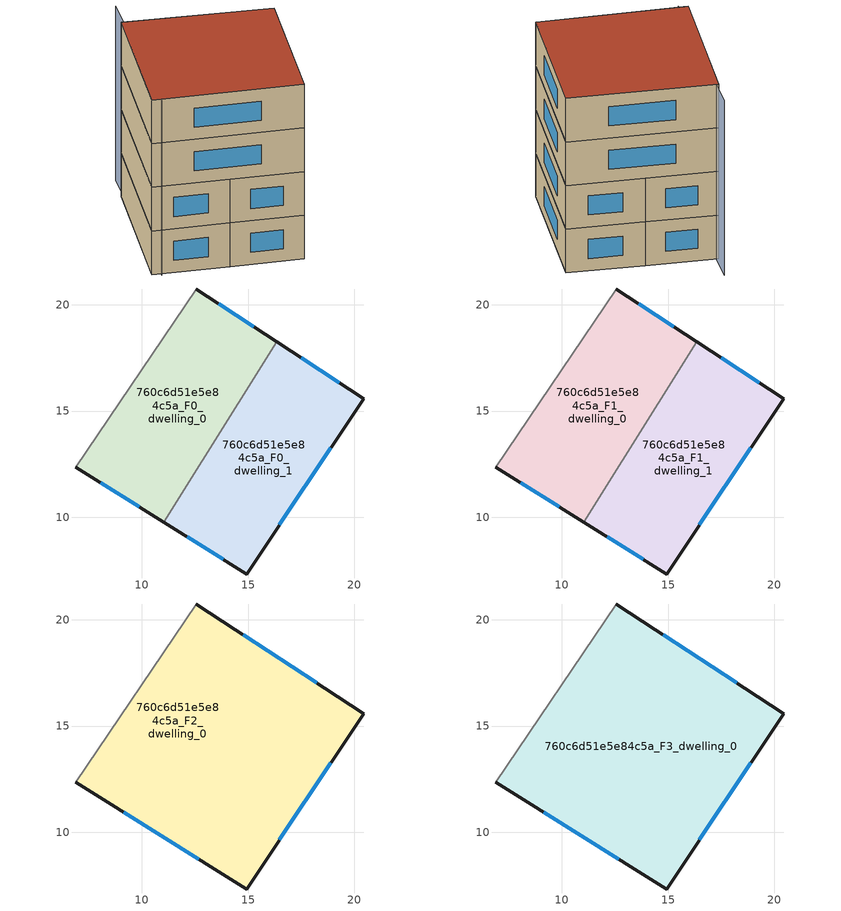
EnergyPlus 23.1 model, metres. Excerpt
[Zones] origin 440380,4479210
760c6d51e5e84c5a_F0_dwelling_0
 floor ground (EU_floor_Construction): 16.33,18.26 11.03,9.77 6.9,12.35 12.55,20.74 z0
 wall outside (EU_wall_Construction): 16.33,18.26 12.55,20.74 / 6.9,12.35 11.03,9.77 z0:3
 wall adiabatic (EU_wall_Construction): 12.55,20.74 6.9,12.35 z0:3
 wall to 760c6d51e5e84c5a_F0_dwelling_1 (EU_wall_Construction): 11.03,9.77 16.33,18.26 z0:3
 window (EU_Window_Construction): 15.27,18.96 13.61,20.04 / 8.06,11.62 9.87,10.49 z0.84:2.16
760c6d51e5e84c5a_F0_dwelling_1
 floor ground (EU_floor_Construction): 20.43,15.58 14.93,7.33 11.03,9.77 16.33,18.26 z0
 wall outside (EU_wall_Construction): 11.03,9.77 14.93,7.33 20.43,15.58 16.33,18.26 z0:3
 window (EU_Window_Construction): 19.28,16.33 17.48,17.51 / 16.47,9.65 18.88,13.27 / 12.12,9.08 13.83,8.02 z0.84:2.16
760c6d51e5e84c5a_F1_dwelling_0
 floor to 760c6d51e5e84c5a_F0_dwelling_0 (EU_floor_Construction): 16.33,18.26 11.03,9.77 6.9,12.35 12.55,20.74 z3
 wall outside (EU_wall_Construction): 16.33,18.26 12.55,20.74 / 6.9,12.35 11.03,9.77 z3:6
 wall adiabatic (EU_wall_Construction): 12.55,20.74 6.9,12.35 z3:6
 wall to 760c6d51e5e84c5a_F1_dwelling_1 (EU_wall_Construction): 11.03,9.77 16.33,18.26 z3:6
 window (EU_Window_Construction): 15.27,18.96 13.61,20.04 / 8.06,11.62 9.87,10.49 z3.84:5.16
760c6d51e5e84c5a_F1_dwelling_1
 floor to 760c6d51e5e84c5a_F0_dwelling_1 (EU_floor_Construction): 20.43,15.58 14.93,7.33 11.03,9.77 16.33,18.26 z3
 wall outside (EU_wall_Construction): 11.03,9.77 14.93,7.33 20.43,15.58 16.33,18.26 z3:6
 window (EU_Window_Construction): 19.28,16.33 17.48,17.51 / 16.47,9.65 18.88,13.27 / 12.12,9.08 13.83,8.02 z3.84:5.16
760c6d51e5e84c5a_F2_dwelling_0
 floor to 760c6d51e5e84c5a_F1_dwelling_0 (EU_floor_Construction): 16.33,18.26 11.03,9.77 6.9,12.35 12.55,20.74 z6
 floor to 760c6d51e5e84c5a_F1_dwelling_1 (EU_floor_Construction): 20.43,15.58 14.93,7.33 11.03,9.77 16.33,18.26 z6
 wall outside (EU_wall_Construction): 6.9,12.35 14.93,7.33 20.43,15.58 12.55,20.74 z6:9
 wall adiabatic (EU_wall_Construction): 12.55,20.74 6.9,12.35 z6:9
 window (EU_Window_Construction): 18.22,17.03 14.76,19.29 / 16.47,9.65 18.88,13.27 / 9.15,10.94 12.67,8.74 z6.84:8.16
760c6d51e5e84c5a_F3_dwelling_0
 floor to 760c6d51e5e84c5a_F2_dwelling_0 (EU_floor_Construction): 20.43,15.58 14.93,7.33 6.9,12.35 12.55,20.74 z9
 wall outside (EU_wall_Construction): 6.9,12.35 14.93,7.33 20.43,15.58 12.55,20.74 z9:12
 wall adiabatic (EU_wall_Construction): 12.55,20.74 6.9,12.35 z9:12
 window (EU_Window_Construction): 18.22,17.03 14.76,19.29 / 16.47,9.65 18.88,13.27 / 9.15,10.94 12.67,8.74 z9.84:11.16
 roof outside (EU_roof_Construction): 14.93,7.33 20.43,15.58 12.55,20.74 6.9,12.35 z12
shading: 13.76,22.47 7.32,11.88 z0:12
[Building]
EU S2 Campaign: North Axis=0; Terrain=City; Solar Distribution=FullExterior
[Site:Location]
Madrid: Latitude=40.5; Longitude=-3.5; Time Zone=1; Elevation=609
[SizingPeriod:WeatherFileDays]
AnnualSizingPeriod: Begin Month=1; Begin Day of Month=1; End Month=12; End Day of Month=31; Day of Week for Start Day=Monday; Use Weather File Daylight Saving Period=No; Use Weather File Rain and Snow Indicators=No
[MATERIAL]
EU_InternalMass_Material: Roughness=MediumRough; Thickness=0.1; Conductivity=1; Density=1800; Specific Heat=900; Thermal Absorptance=0.9; Solar Absorptance=0.7; Visible Absorptance=0.7
[MATERIAL:NOMASS] Roughness=MediumRough; Thermal Absorptance=0.9; Solar Absorptance=0.7; Visible Absorptance=0.7
Name | Thermal Resistance
EU_wall_NoMass; EU_roof_NoMass | 2.16768
EU_floor_NoMass | 1.14339
[WINDOWMATERIAL:SIMPLEGLAZINGSYSTEM]
EU_Window_SimpleGlazing: UFactor=3.23888; Solar Heat Gain Coefficient=0.85; Visible Transmittance=0.85
[CONSTRUCTION]
EU_wall_Construction: EU_wall_NoMass
EU_roof_Construction: EU_roof_NoMass
EU_floor_Construction: EU_floor_NoMass
EU_InternalMass_Construction: EU_InternalMass_Material
EU_Window_Construction: EU_Window_SimpleGlazing
[ZONE] Type=1; Multiplier=1; Ceiling Height=autocalculate; Floor Area=autocalculate; Part of Total Floor Area=Yes
Name | Volume
760c6d51e5e84c5a_F0_dwelling_0 | 141.846
760c6d51e5e84c5a_F1_dwelling_0; 760c6d51e5e84c5a_F0_dwelling_1; 760c6d51e5e84c5a_F1_dwelling_1 | 141.845
760c6d51e5e84c5a_F2_dwelling_0 | 283.689
760c6d51e5e84c5a_F3_dwelling_0 | 283.691
[INTERNALMASS] Construction=EU_InternalMass_Construction
Name | Zone or ZoneList | Surface Area
760c6d51e5e84c5a_F0_dwelling_0_EU_InternalMass | 760c6d51e5e84c5a_F0_dwelling_0 | 47.2818
760c6d51e5e84c5a_F0_dwelling_1_EU_InternalMass | 760c6d51e5e84c5a_F0_dwelling_1 | 47.2816
760c6d51e5e84c5a_F1_dwelling_0_EU_InternalMass | 760c6d51e5e84c5a_F1_dwelling_0 | 47.2818
760c6d51e5e84c5a_F1_dwelling_1_EU_InternalMass | 760c6d51e5e84c5a_F1_dwelling_1 | 47.2816
760c6d51e5e84c5a_F2_dwelling_0_EU_InternalMass | 760c6d51e5e84c5a_F2_dwelling_0 | 94.5637
760c6d51e5e84c5a_F3_dwelling_0_EU_InternalMass | 760c6d51e5e84c5a_F3_dwelling_0 | 94.5637
[OTHEREQUIPMENT] Fuel Type=Electricity; Design Level Calculation Method=Watts/Area; Power per Zone Floor Area=1; Fraction Latent=0; Fraction Radiant=0; Fraction Lost=0; Carbon Dioxide Generation Rate=0; EndUse Subcategory=EU_Step8_InternalGains
Name | Zone or ZoneList or Space or SpaceList | Schedule
EU_Step8_InternalGain_760c6d51e5e84c5a_F0_dwelling_0_f000 | 760c6d51e5e84c5a_F0_dwelling_0 | EU_Step8_GainSchedule_760c6d51e5e84c5a_F0_dwelling_0_f000
EU_Step8_InternalGain_760c6d51e5e84c5a_F0_dwelling_1_f000 | 760c6d51e5e84c5a_F0_dwelling_1 | EU_Step8_GainSchedule_760c6d51e5e84c5a_F0_dwelling_1_f000
EU_Step8_InternalGain_760c6d51e5e84c5a_F1_dwelling_0_f000 | 760c6d51e5e84c5a_F1_dwelling_0 | EU_Step8_GainSchedule_760c6d51e5e84c5a_F1_dwelling_0_f000
EU_Step8_InternalGain_760c6d51e5e84c5a_F1_dwelling_1_f000 | 760c6d51e5e84c5a_F1_dwelling_1 | EU_Step8_GainSchedule_760c6d51e5e84c5a_F1_dwelling_1_f000
EU_Step8_InternalGain_760c6d51e5e84c5a_F2_dwelling_0_f000 | 760c6d51e5e84c5a_F2_dwelling_0 | EU_Step8_GainSchedule_760c6d51e5e84c5a_F2_dwelling_0_f000
EU_Step8_InternalGain_760c6d51e5e84c5a_F3_dwelling_0_f000 | 760c6d51e5e84c5a_F3_dwelling_0 | EU_Step8_GainSchedule_760c6d51e5e84c5a_F3_dwelling_0_f000
[ZONEVENTILATION:DESIGNFLOWRATE] Schedule=EU_AlwaysOn; Design Flow Rate Calculation Method=AirChanges/Hour; Air Changes per Hour=0.480546; Ventilation Type=Natural; Fan Pressure Rise=0; Fan Total Efficiency=1; Constant Term Coefficient=1; Temperature Term Coefficient=0; Velocity Term Coefficient=0; Velocity Squared Term Coefficient=0; Minimum Indoor Temperature=-100; Maximum Indoor Temperature=100; Delta Temperature=-100; Minimum Outdoor Temperature=-100; Maximum Outdoor Temperature=100; Maximum Wind Speed=40
Name | Zone or ZoneList or Space or SpaceList
EU_ConstantAir_760c6d51e5e84c5a_F0_dwelling_0 | 760c6d51e5e84c5a_F0_dwelling_0
EU_ConstantAir_760c6d51e5e84c5a_F0_dwelling_1 | 760c6d51e5e84c5a_F0_dwelling_1
EU_ConstantAir_760c6d51e5e84c5a_F1_dwelling_0 | 760c6d51e5e84c5a_F1_dwelling_0
EU_ConstantAir_760c6d51e5e84c5a_F1_dwelling_1 | 760c6d51e5e84c5a_F1_dwelling_1
EU_ConstantAir_760c6d51e5e84c5a_F2_dwelling_0 | 760c6d51e5e84c5a_F2_dwelling_0
EU_ConstantAir_760c6d51e5e84c5a_F3_dwelling_0 | 760c6d51e5e84c5a_F3_dwelling_0
[HVACTEMPLATE:THERMOSTAT] Constant Heating Setpoint=20; Constant Cooling Setpoint=50
EU_HeatOnly_760c6d51e5e84c5a_F0_dwelling_0; EU_HeatOnly_760c6d51e5e84c5a_F0_dwelling_1; EU_HeatOnly_760c6d51e5e84c5a_F1_dwelling_0; EU_HeatOnly_760c6d51e5e84c5a_F1_dwelling_1; EU_HeatOnly_760c6d51e5e84c5a_F2_dwelling_0; EU_HeatOnly_760c6d51e5e84c5a_F3_dwelling_0
[HVACTEMPLATE:ZONE:IDEALLOADSAIRSYSTEM] System Availability Schedule=EU_AlwaysOn; Maximum Heating Supply Air Temperature=50; Minimum Cooling Supply Air Temperature=13; Maximum Heating Supply Air Humidity Ratio=0.0156; Minimum Cooling Supply Air Humidity Ratio=0.0077; Heating Limit=NoLimit; Cooling Limit=NoLimit; Heating Availability Schedule=EU_AlwaysOn; Cooling Availability Schedule=EU_CoolingOff; Dehumidification Control Type=ConstantSensibleHeatRatio; Cooling Sensible Heat Ratio=0.7; Dehumidification Setpoint=60; Humidification Control Type=None; Humidification Setpoint=30; Outdoor Air Method=None; Outdoor Air Flow Rate per Person=0.00944; Outdoor Air Flow Rate per Zone Floor Area=0; Outdoor Air Flow Rate per Zone=0; Demand Controlled Ventilation Type=None; Outdoor Air Economizer Type=NoEconomizer; Heat Recovery Type=None; Sensible Heat Recovery Effectiveness=0.7; Latent Heat Recovery Effectiveness=0.65
Name | Template Thermostat
760c6d51e5e84c5a_F0_dwelling_0 | EU_HeatOnly_760c6d51e5e84c5a_F0_dwelling_0
760c6d51e5e84c5a_F0_dwelling_1 | EU_HeatOnly_760c6d51e5e84c5a_F0_dwelling_1
760c6d51e5e84c5a_F1_dwelling_0 | EU_HeatOnly_760c6d51e5e84c5a_F1_dwelling_0
760c6d51e5e84c5a_F1_dwelling_1 | EU_HeatOnly_760c6d51e5e84c5a_F1_dwelling_1
760c6d51e5e84c5a_F2_dwelling_0 | EU_HeatOnly_760c6d51e5e84c5a_F2_dwelling_0
760c6d51e5e84c5a_F3_dwelling_0 | EU_HeatOnly_760c6d51e5e84c5a_F3_dwelling_0
[SIZING:ZONE] Zone Cooling Design Supply Air Temperature Input Method=SupplyAirTemperature; Zone Cooling Design Supply Air Temperature=13; Zone Heating Design Supply Air Temperature Input Method=SupplyAirTemperature; Zone Heating Design Supply Air Temperature=50; Zone Cooling Design Supply Air Humidity Ratio=0.008; Zone Heating Design Supply Air Humidity Ratio=0.008; Cooling Design Air Flow Method=DesignDay; Cooling Design Air Flow Rate=0; Cooling Minimum Air Flow per Zone Floor Area=0.000762; Cooling Minimum Air Flow=0; Cooling Minimum Air Flow Fraction=0.2; Heating Design Air Flow Method=DesignDay; Heating Design Air Flow Rate=0; Heating Maximum Air Flow per Zone Floor Area=0.002032; Heating Maximum Air Flow=0.141576; Heating Maximum Air Flow Fraction=0.3; Account for Dedicated Outdoor Air System=No; Dedicated Outdoor Air System Control Strategy=NeutralSupplyAir; Dedicated Outdoor Air Low Setpoint Temperature for Design=autosize; Dedicated Outdoor Air High Setpoint Temperature for Design=autosize; Zone Load Sizing Method=Sensible Load Only No Latent Load; Zone Latent Cooling Design Supply Air Humidity Ratio Input Method=HumidityRatioDifference; Zone Cooling Design Supply Air Humidity Ratio Difference=0.005; Zone Latent Heating Design Supply Air Humidity Ratio Input Method=HumidityRatioDifference; Zone Humidification Design Supply Air Humidity Ratio Difference=0.005
760c6d51e5e84c5a_F0_dwelling_0; 760c6d51e5e84c5a_F0_dwelling_1; 760c6d51e5e84c5a_F1_dwelling_0; 760c6d51e5e84c5a_F1_dwelling_1; 760c6d51e5e84c5a_F2_dwelling_0; 760c6d51e5e84c5a_F3_dwelling_0
[SCHEDULE:CONSTANT]
Name | Hourly Value
EU_AlwaysOn | 1
EU_CoolingOff | 0
[SCHEDULE:FILE] Column Number=1; Rows to Skip at Top=0; Number of Hours of Data=8760; Column Separator=Comma; Interpolate to Timestep=No; Minutes per Item=60; Adjust Schedule for Daylight Savings=Yes
Name | File
EU_Step8_GainSchedule_760c6d51e5e84c5a_F0_dwelling_0_f000 | ../../schedules/760c6d51e5e84c5a/760c6d51e5e84c5a_F0_dwelling_0_f000_gain.csv
EU_Step8_GainSchedule_760c6d51e5e84c5a_F0_dwelling_1_f000 | ../../schedules/760c6d51e5e84c5a/760c6d51e5e84c5a_F0_dwelling_1_f000_gain.csv
EU_Step8_GainSchedule_760c6d51e5e84c5a_F1_dwelling_0_f000 | ../../schedules/760c6d51e5e84c5a/760c6d51e5e84c5a_F1_dwelling_0_f000_gain.csv
EU_Step8_GainSchedule_760c6d51e5e84c5a_F1_dwelling_1_f000 | ../../schedules/760c6d51e5e84c5a/760c6d51e5e84c5a_F1_dwelling_1_f000_gain.csv
EU_Step8_GainSchedule_760c6d51e5e84c5a_F2_dwelling_0_f000 | ../../schedules/760c6d51e5e84c5a/760c6d51e5e84c5a_F2_dwelling_0_f000_gain.csv
EU_Step8_GainSchedule_760c6d51e5e84c5a_F3_dwelling_0_f000 | ../../schedules/760c6d51e5e84c5a/760c6d51e5e84c5a_F3_dwelling_0_f000_gain.csv
